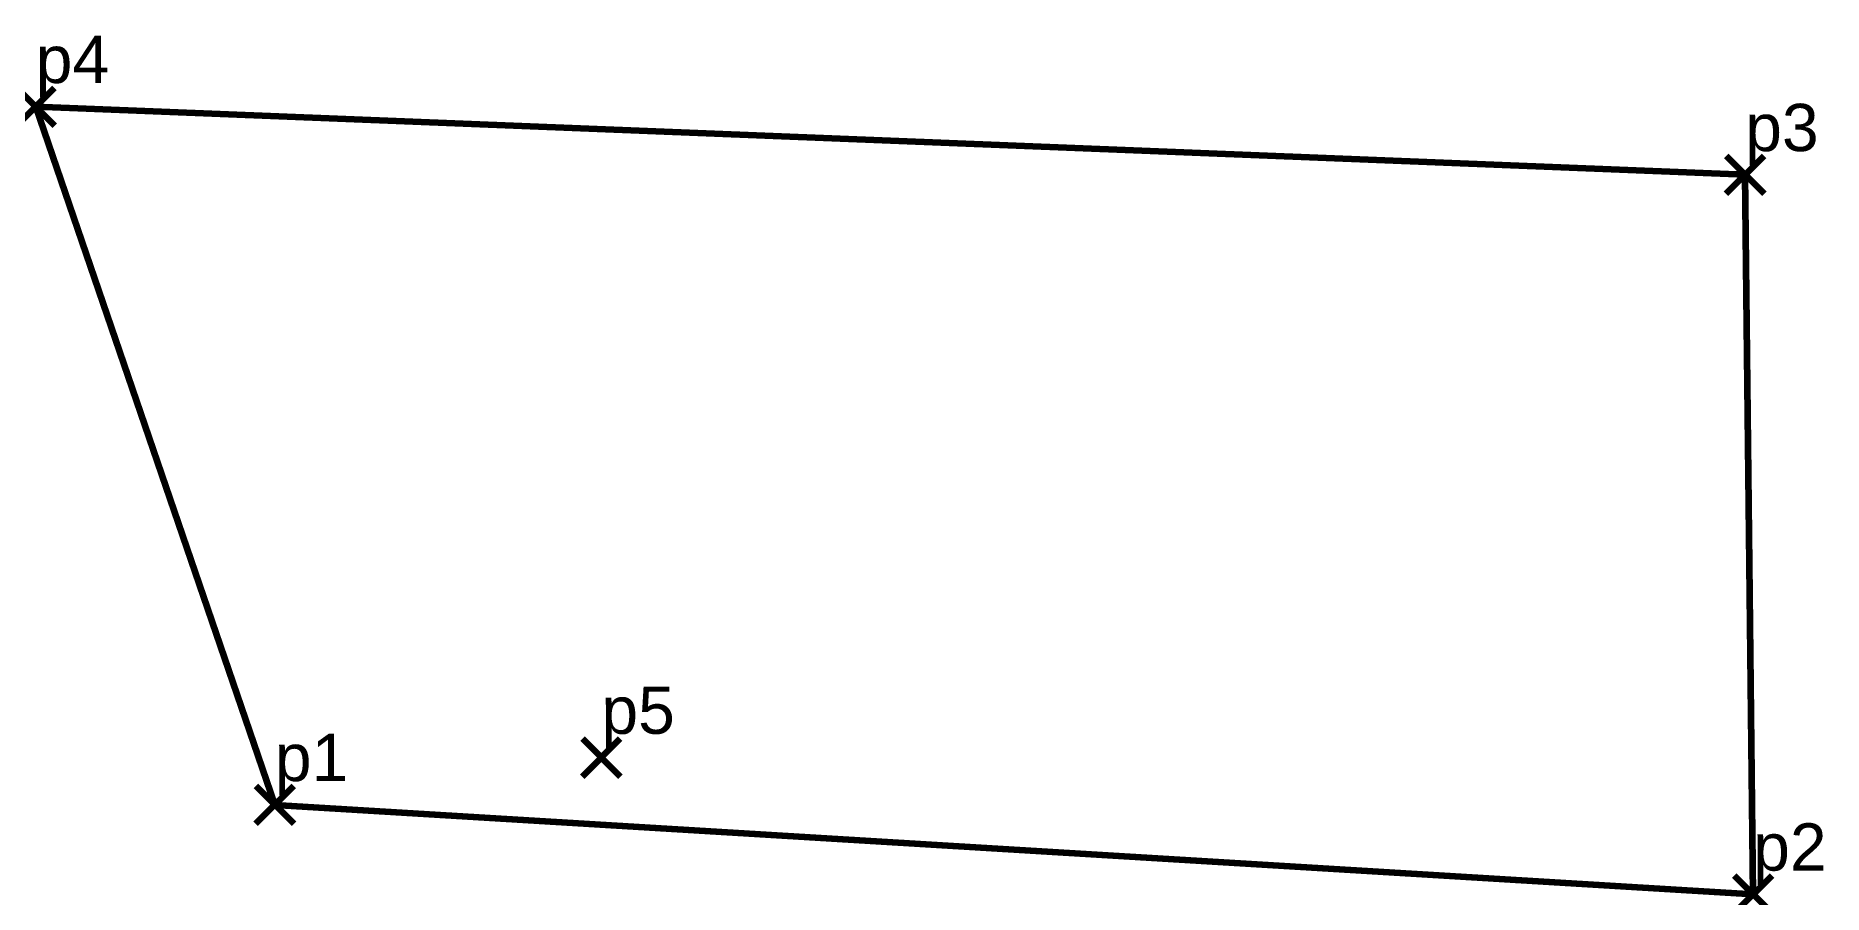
# Model space of a CAD drawing. Header units: millimetres. Extents: x 580799.3 to 580818.2, y 1343276.8 to 1343285.9.
import ezdxf

# ---------------------------------------------------------------- set-up
doc = ezdxf.new("R2010")
doc.units = ezdxf.units.MM
doc.header["$PDMODE"] = 3
doc.header["$PDSIZE"] = 0.2
doc.layers.get('0').update_dxf_attribs({"color": 1, "linetype": 'CONTINUOUS', "lineweight": 100})
doc.layers.add('Point', color=5, linetype='CONTINUOUS', lineweight=100)
doc.layers.add('Point_Name', color=1, linetype='CONTINUOUS', lineweight=100)
doc.styles.get("Standard").update_dxf_attribs({"font": 'arial.ttf', "width": 0.65})

msp = doc.modelspace()

# ---------------------------------------------------------------- linework, layer by layer
at = {"elevation": 56.645}
msp.add_lwpolyline([(580801.853, 1343277.731), (580817.489, 1343276.784), (580817.405, 1343284.395), (580799.324, 1343285.115), (580801.853, 1343277.731)], dxfattribs=at)
at = {"layer": 'Point'}
for p in [(580799.324, 1343285.115, 58.917), (580817.405, 1343284.395, 56.466), (580805.307, 1343278.231, 57.003), (580801.853, 1343277.731, 56.645), (580817.489, 1343276.784, 56.385)]:
    msp.add_point(p, dxfattribs=at)

# ---------------------------------------------------------------- texts
at = {"layer": 'Point_Name'}
for s, p in [('p4', (580799.324, 1343285.365)), ('p3', (580817.405, 1343284.645)), ('p5', (580805.307, 1343278.481)), ('p1', (580801.853, 1343277.981)), ('p2', (580817.489, 1343277.034))]:
    msp.add_text(s, height=0.5, dxfattribs=at).set_placement(p)

doc.saveas('drawing.dxf')
